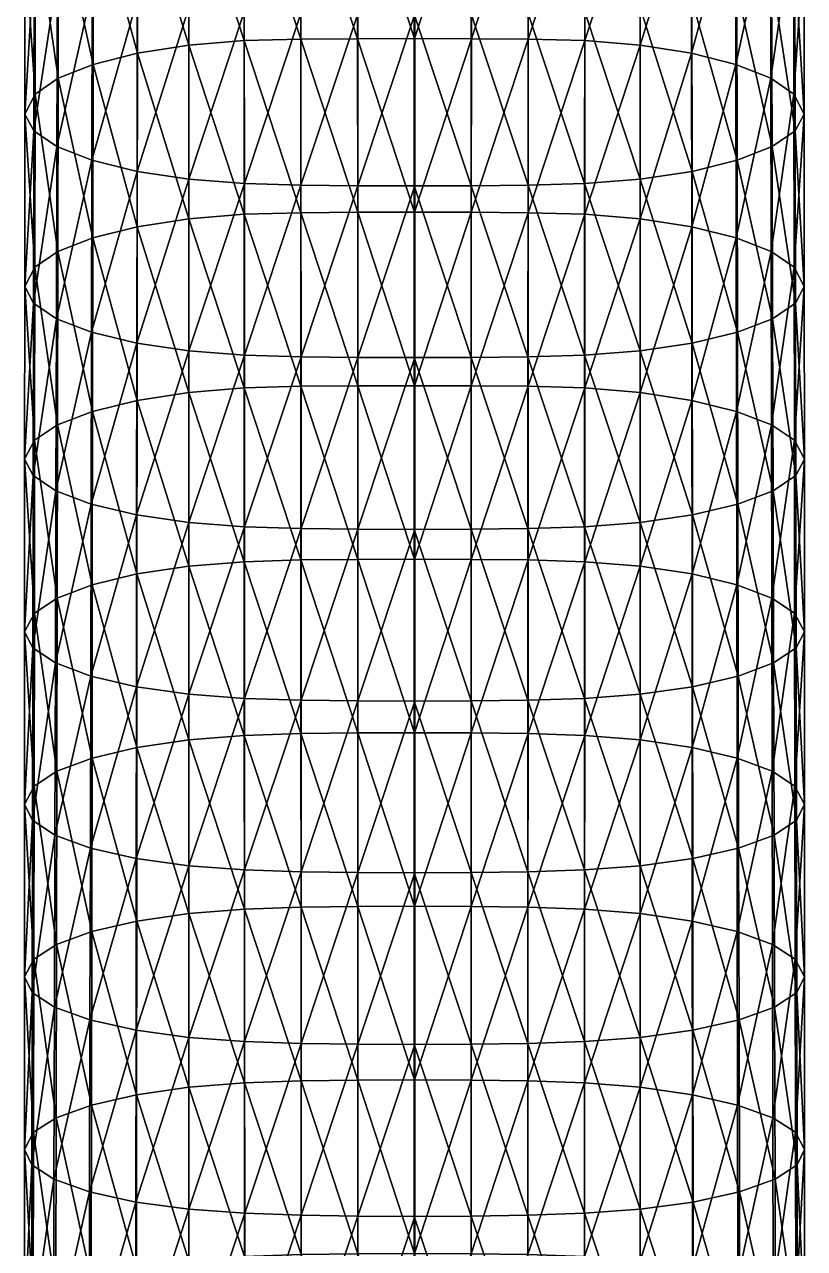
# Model space of a CAD drawing. Header units: millimetres. Extents: x 250 to 303, y -128 to 172.
# Drawn here: x 264.07 to 288.05, y -10.79 to 26.85 of the extents above; entities that cross this region are included whole.
import ezdxf

# ---------------------------------------------------------------- set-up
doc = ezdxf.new("R2010")
doc.units = ezdxf.units.MM
doc.header["$MEASUREMENT"] = 0
doc.layers.add('5550_CHROM', color=253, linetype='Continuous')

msp = doc.modelspace()

# ---------------------------------------------------------------- meshes
at = {"layer": '5550_CHROM'}
mesh = msp.add_polyface(dxfattribs=at)
corners = [(274.309, 21.08, 102.956), (276.056, 21.083, 102.963), (274.308, 26.417, 99.082), (276.056, 26.42, 99.088), (272.562, 21.067, 102.924), (272.561, 26.407, 99.053), (270.819, 21.018, 102.8), (270.817, 26.36, 98.93), (269.119, 20.875, 102.415), (269.119, 26.216, 98.536), (267.536, 25.97, 97.774), (274.308, 31.755, 95.207), (276.056, 31.756, 95.212), (272.56, 31.747, 95.182), (270.815, 31.702, 95.059), (269.119, 31.557, 94.658), (267.54, 31.308, 93.894), (266.173, 25.624, 96.649), (266.181, 30.957, 92.772), (265.099, 25.2, 95.234), (265.109, 30.527, 91.367), (264.395, 24.716, 93.603), (264.403, 30.036, 89.747), (264.072, 24.1, 91.915), (264.073, 29.407, 88.075), (264.354, 23.582, 90.164), (264.365, 28.882, 86.337), (265.061, 23.101, 88.536), (265.076, 28.394, 84.723), (266.138, 22.677, 87.127), (266.15, 27.964, 83.322), (267.525, 22.336, 86.039), (267.53, 27.619, 82.234), (269.121, 22.096, 85.338), (269.121, 27.375, 81.524), (270.825, 21.962, 84.997), (270.823, 27.24, 81.173), (272.566, 21.911, 84.862), (272.565, 27.19, 81.037), (274.313, 21.897, 84.824), (274.313, 27.178, 81.002), (276.061, 27.173, 80.989), (264.074, 34.715, 84.235), (264.411, 35.357, 85.892), (264.375, 34.182, 82.511), (265.09, 33.688, 80.909), (266.161, 33.252, 79.516), (267.536, 32.902, 78.429), (269.121, 32.654, 77.71), (270.822, 32.517, 77.348), (272.564, 32.469, 77.213), (274.312, 32.459, 77.18), (276.061, 32.455, 77.168)]
mesh.append_faces([[corners[k] for k in face] for face in [(0, 1, 2, 2), (3, 2, 1, 1), (4, 0, 5, 5), (2, 5, 0, 0), (6, 4, 7, 7), (5, 7, 4, 4), (8, 6, 9, 9), (7, 9, 6, 6), (9, 10, 8, 8), (2, 3, 11, 11), (12, 11, 3, 3), (5, 2, 13, 13), (11, 13, 2, 2), (7, 5, 14, 14), (13, 14, 5, 5), (9, 7, 15, 15), (14, 15, 7, 7), (10, 9, 16, 16), (15, 16, 9, 9), (17, 10, 18, 18), (16, 18, 10, 10), (19, 17, 20, 20), (18, 20, 17, 17), (21, 19, 22, 22), (20, 22, 19, 19), (23, 21, 24, 24), (22, 24, 21, 21), (25, 23, 26, 26), (24, 26, 23, 23), (27, 25, 28, 28), (26, 28, 25, 25), (29, 27, 30, 30), (28, 30, 27, 27), (31, 29, 32, 32), (30, 32, 29, 29), (33, 31, 34, 34), (32, 34, 31, 31), (35, 33, 36, 36), (34, 36, 33, 33), (37, 35, 38, 38), (36, 38, 35, 35), (39, 37, 40, 40), (38, 40, 37, 37), (40, 41, 39, 39), (24, 22, 42, 42), (43, 42, 22, 22), (26, 24, 44, 44), (42, 44, 24, 24), (28, 26, 45, 45), (44, 45, 26, 26), (30, 28, 46, 46), (45, 46, 28, 28), (32, 30, 47, 47), (46, 47, 30, 30), (34, 32, 48, 48), (47, 48, 32, 32), (36, 34, 49, 49), (48, 49, 34, 34), (38, 36, 50, 50), (49, 50, 36, 36), (40, 38, 51, 51), (50, 51, 38, 38), (41, 40, 52, 52), (51, 52, 40, 40)]])
mesh = msp.add_polyface(dxfattribs=at)
corners = [(284.575, 25.97, 97.774), (282.992, 26.216, 98.536), (282.992, 20.875, 102.415), (281.294, 26.36, 98.93), (282.992, 31.557, 94.658), (284.571, 31.308, 93.894), (285.938, 25.624, 96.649), (285.93, 30.957, 92.772), (287.012, 25.2, 95.234), (287.002, 30.527, 91.367), (287.716, 24.716, 93.603), (287.708, 30.036, 89.747), (288.039, 24.1, 91.915), (288.038, 29.407, 88.075), (287.757, 23.582, 90.164), (287.747, 28.882, 86.337), (287.05, 23.101, 88.536), (287.035, 28.394, 84.723), (285.973, 22.677, 87.127), (285.961, 27.964, 83.322), (284.587, 22.336, 86.039), (284.581, 27.619, 82.234), (282.99, 22.096, 85.338), (282.99, 27.375, 81.524), (288.037, 34.715, 84.235), (287.736, 34.182, 82.511), (287.021, 33.688, 80.909), (285.95, 33.252, 79.516), (284.575, 32.902, 78.429), (282.99, 32.654, 77.71)]
mesh.append_faces([[corners[k] for k in face] for face in [(0, 1, 2, 2), (3, 1, 4, 4), (1, 0, 5, 5), (5, 4, 1, 1), (0, 6, 7, 7), (7, 5, 0, 0), (6, 8, 9, 9), (9, 7, 6, 6), (8, 10, 11, 11), (11, 9, 8, 8), (10, 12, 13, 13), (13, 11, 10, 10), (12, 14, 15, 15), (15, 13, 12, 12), (14, 16, 17, 17), (17, 15, 14, 14), (16, 18, 19, 19), (19, 17, 16, 16), (18, 20, 21, 21), (21, 19, 18, 18), (20, 22, 23, 23), (23, 21, 20, 20), (11, 13, 24, 24), (13, 15, 25, 25), (25, 24, 13, 13), (15, 17, 26, 26), (26, 25, 15, 15), (17, 19, 27, 27), (27, 26, 17, 17), (19, 21, 28, 28), (28, 27, 19, 19), (21, 23, 29, 29), (29, 28, 21, 21)]])
mesh = msp.add_polyface(dxfattribs=at)
corners = [(276.061, 21.892, 84.81), (274.313, 21.897, 84.824), (276.061, 27.173, 80.989), (276.056, 21.083, 102.963), (277.802, 21.08, 102.956), (277.803, 26.417, 99.082), (276.056, 26.42, 99.088), (279.549, 21.067, 102.924), (279.55, 26.407, 99.053), (281.292, 21.018, 102.8), (281.294, 26.36, 98.93), (282.992, 20.875, 102.415), (282.992, 26.216, 98.536), (277.803, 31.755, 95.207), (276.056, 31.756, 95.212), (279.551, 31.747, 95.182), (281.296, 31.702, 95.059), (282.992, 31.557, 94.658), (282.99, 22.096, 85.338), (281.286, 21.962, 84.997), (281.288, 27.24, 81.173), (282.99, 27.375, 81.524), (279.545, 21.911, 84.862), (279.546, 27.19, 81.037), (277.798, 21.897, 84.824), (277.798, 27.178, 81.002), (276.05, 21.892, 84.81), (276.05, 27.173, 80.989), (281.29, 32.517, 77.348), (282.99, 32.654, 77.71), (279.547, 32.469, 77.213), (277.799, 32.459, 77.18), (276.05, 32.455, 77.168)]
mesh.append_faces([[corners[k] for k in face] for face in [(0, 1, 2, 2), (3, 4, 5, 5), (5, 6, 3, 3), (4, 7, 8, 8), (8, 5, 4, 4), (7, 9, 10, 10), (10, 8, 7, 7), (9, 11, 12, 12), (12, 10, 9, 9), (6, 5, 13, 13), (13, 14, 6, 6), (5, 8, 15, 15), (15, 13, 5, 5), (8, 10, 16, 16), (16, 15, 8, 8), (17, 16, 10, 10), (18, 19, 20, 20), (20, 21, 18, 18), (19, 22, 23, 23), (23, 20, 19, 19), (22, 24, 25, 25), (25, 23, 22, 22), (24, 26, 27, 27), (27, 25, 24, 24), (21, 20, 28, 28), (28, 29, 21, 21), (20, 23, 30, 30), (30, 28, 20, 20), (23, 25, 31, 31), (31, 30, 23, 23), (25, 27, 32, 32), (32, 31, 25, 25)]])
mesh = msp.add_polyface(dxfattribs=at)
corners = [(266.157, 14.957, 104.403), (267.528, 15.294, 105.536), (266.165, 20.291, 100.526), (267.532, 20.632, 101.655), (265.08, 14.545, 102.97), (265.09, 19.873, 99.102), (264.378, 14.074, 101.315), (264.386, 19.395, 97.459), (264.07, 13.485, 99.593), (264.071, 18.792, 95.754), (264.332, 12.982, 97.815), (264.343, 18.282, 93.989), (265.032, 12.514, 96.161), (265.047, 17.807, 92.348), (266.114, 12.102, 94.735), (266.126, 17.389, 90.931), (267.513, 11.771, 93.647), (267.519, 17.054, 89.843), (266.173, 25.624, 96.649), (267.536, 25.97, 97.774), (265.099, 25.2, 95.234), (264.395, 24.716, 93.603), (264.072, 24.1, 91.915), (264.354, 23.582, 90.164), (265.061, 23.101, 88.536), (266.138, 22.677, 87.127), (267.525, 22.336, 86.039)]
mesh.append_faces([[corners[k] for k in face] for face in [(0, 1, 2, 2), (3, 2, 1, 1), (4, 0, 5, 5), (2, 5, 0, 0), (6, 4, 7, 7), (5, 7, 4, 4), (8, 6, 9, 9), (7, 9, 6, 6), (10, 8, 11, 11), (9, 11, 8, 8), (12, 10, 13, 13), (11, 13, 10, 10), (14, 12, 15, 15), (13, 15, 12, 12), (16, 14, 17, 17), (15, 17, 14, 14), (2, 3, 18, 18), (19, 18, 3, 3), (5, 2, 20, 20), (18, 20, 2, 2), (7, 5, 21, 21), (20, 21, 5, 5), (9, 7, 22, 22), (21, 22, 7, 7), (11, 9, 23, 23), (22, 23, 9, 9), (13, 11, 24, 24), (23, 24, 11, 11), (15, 13, 25, 25), (24, 25, 13, 13), (17, 15, 26, 26), (25, 26, 15, 15)]])
mesh = msp.add_polyface(dxfattribs=at)
corners = [(274.31, 10.404, 110.705), (276.056, 10.409, 110.715), (274.31, 15.742, 106.83), (276.056, 15.746, 106.839), (274.309, 21.08, 102.956), (276.056, 21.083, 102.963), (272.564, 15.727, 106.795), (272.562, 21.067, 102.924), (270.821, 15.676, 106.671), (270.819, 21.018, 102.8), (269.119, 15.535, 106.294), (269.119, 20.875, 102.415), (267.528, 15.294, 105.536), (267.532, 20.632, 101.655), (269.121, 11.539, 92.965), (267.513, 11.771, 93.647), (269.121, 16.817, 89.152), (267.519, 17.054, 89.843), (270.828, 11.408, 92.646), (270.826, 16.685, 88.822), (272.569, 11.353, 92.511), (272.568, 16.632, 88.687), (274.315, 11.335, 92.468), (274.314, 16.616, 88.646), (276.061, 11.328, 92.452), (276.061, 16.61, 88.631), (267.536, 25.97, 97.774), (269.121, 22.096, 85.338), (267.525, 22.336, 86.039), (270.825, 21.962, 84.997), (272.566, 21.911, 84.862), (274.313, 21.897, 84.824), (276.061, 21.892, 84.81)]
mesh.append_faces([[corners[k] for k in face] for face in [(0, 1, 2, 2), (3, 2, 1, 1), (2, 3, 4, 4), (5, 4, 3, 3), (6, 2, 7, 7), (4, 7, 2, 2), (8, 6, 9, 9), (7, 9, 6, 6), (10, 8, 11, 11), (9, 11, 8, 8), (12, 10, 13, 13), (11, 13, 10, 10), (14, 15, 16, 16), (17, 16, 15, 15), (18, 14, 19, 19), (16, 19, 14, 14), (20, 18, 21, 21), (19, 21, 18, 18), (22, 20, 23, 23), (21, 23, 20, 20), (24, 22, 25, 25), (23, 25, 22, 22), (13, 11, 26, 26), (16, 17, 27, 27), (28, 27, 17, 17), (19, 16, 29, 29), (27, 29, 16, 16), (21, 19, 30, 30), (29, 30, 19, 19), (23, 21, 31, 31), (30, 31, 21, 21), (25, 23, 32, 32), (31, 32, 23, 23)]])
mesh = msp.add_polyface(dxfattribs=at)
corners = [(276.056, 10.409, 110.715), (277.801, 10.404, 110.705), (277.802, 15.742, 106.83), (276.056, 15.746, 106.839), (277.802, 21.08, 102.956), (276.056, 21.083, 102.963), (279.547, 15.727, 106.795), (279.549, 21.067, 102.924), (281.29, 15.676, 106.671), (281.292, 21.018, 102.8), (282.992, 15.535, 106.294), (282.992, 20.875, 102.415), (284.583, 15.294, 105.536), (284.579, 20.632, 101.655), (284.598, 11.771, 93.647), (282.991, 11.539, 92.965), (282.99, 16.817, 89.152), (281.283, 11.408, 92.646), (281.285, 16.685, 88.822), (279.542, 11.353, 92.511), (279.544, 16.632, 88.687), (277.796, 11.335, 92.468), (277.797, 16.616, 88.646), (276.05, 11.328, 92.452), (276.05, 16.61, 88.631), (284.575, 25.97, 97.774), (284.592, 17.054, 89.843), (282.99, 22.096, 85.338), (284.587, 22.336, 86.039), (281.286, 21.962, 84.997), (279.545, 21.911, 84.862), (277.798, 21.897, 84.824), (276.05, 21.892, 84.81)]
mesh.append_faces([[corners[k] for k in face] for face in [(0, 1, 2, 2), (2, 3, 0, 0), (3, 2, 4, 4), (4, 5, 3, 3), (2, 6, 7, 7), (7, 4, 2, 2), (6, 8, 9, 9), (9, 7, 6, 6), (8, 10, 11, 11), (11, 9, 8, 8), (10, 12, 13, 13), (13, 11, 10, 10), (14, 15, 16, 16), (15, 17, 18, 18), (18, 16, 15, 15), (17, 19, 20, 20), (20, 18, 17, 17), (19, 21, 22, 22), (22, 20, 19, 19), (21, 23, 24, 24), (24, 22, 21, 21), (11, 13, 25, 25), (26, 16, 27, 27), (27, 28, 26, 26), (16, 18, 29, 29), (29, 27, 16, 16), (18, 20, 30, 30), (30, 29, 18, 18), (20, 22, 31, 31), (31, 30, 20, 20), (22, 24, 32, 32), (32, 31, 22, 22)]])
mesh = msp.add_polyface(dxfattribs=at)
corners = [(284.583, 15.294, 105.536), (285.954, 14.957, 104.403), (285.946, 20.291, 100.526), (284.579, 20.632, 101.655), (287.031, 14.545, 102.97), (287.022, 19.873, 99.102), (287.733, 14.074, 101.315), (287.725, 19.395, 97.459), (288.041, 13.485, 99.593), (288.04, 18.792, 95.754), (287.779, 12.982, 97.815), (287.768, 18.282, 93.989), (287.079, 12.514, 96.161), (287.065, 17.807, 92.348), (285.997, 12.102, 94.735), (285.985, 17.389, 90.931), (284.598, 11.771, 93.647), (284.592, 17.054, 89.843), (282.99, 16.817, 89.152), (285.938, 25.624, 96.649), (284.575, 25.97, 97.774), (287.012, 25.2, 95.234), (287.716, 24.716, 93.603), (288.039, 24.1, 91.915), (287.757, 23.582, 90.164), (287.05, 23.101, 88.536), (285.973, 22.677, 87.127), (284.587, 22.336, 86.039)]
mesh.append_faces([[corners[k] for k in face] for face in [(0, 1, 2, 2), (2, 3, 0, 0), (1, 4, 5, 5), (5, 2, 1, 1), (4, 6, 7, 7), (7, 5, 4, 4), (6, 8, 9, 9), (9, 7, 6, 6), (8, 10, 11, 11), (11, 9, 8, 8), (10, 12, 13, 13), (13, 11, 10, 10), (12, 14, 15, 15), (15, 13, 12, 12), (14, 16, 17, 17), (17, 15, 14, 14), (18, 17, 16, 16), (3, 2, 19, 19), (19, 20, 3, 3), (2, 5, 21, 21), (21, 19, 2, 2), (5, 7, 22, 22), (22, 21, 5, 5), (7, 9, 23, 23), (23, 22, 7, 7), (9, 11, 24, 24), (24, 23, 9, 9), (11, 13, 25, 25), (25, 24, 11, 11), (13, 15, 26, 26), (26, 25, 13, 13), (15, 17, 27, 27), (27, 26, 15, 15)]])
mesh = msp.add_polyface(dxfattribs=at)
corners = [(274.311, 5.066, 114.579), (276.056, 5.072, 114.59), (274.31, 10.404, 110.705), (276.056, 10.409, 110.715), (272.566, 5.046, 114.538), (272.565, 10.386, 110.666), (270.824, 4.991, 114.412), (270.822, 10.333, 110.542), (269.118, 4.852, 114.052), (269.119, 10.193, 110.173), (267.52, 4.618, 113.299), (267.524, 9.956, 109.417), (266.141, 4.29, 112.158), (266.149, 9.624, 108.281), (265.06, 3.889, 110.707), (265.07, 9.217, 106.838), (264.36, 3.433, 109.026), (264.369, 8.754, 105.171), (264.068, 2.87, 107.271), (264.069, 8.177, 103.432), (264.31, 2.382, 105.466), (264.321, 7.682, 101.64), (265.001, 1.928, 103.784), (265.016, 7.221, 99.973), (266.09, 1.527, 102.343), (266.102, 6.815, 98.539), (267.501, 1.207, 101.254), (267.507, 6.489, 97.45), (269.12, 0.982, 100.592), (269.12, 6.26, 96.779), (270.831, 0.855, 100.295), (270.83, 6.131, 96.471), (272.564, 15.727, 106.795), (274.31, 15.742, 106.83), (270.821, 15.676, 106.671), (269.119, 15.535, 106.294), (267.528, 15.294, 105.536), (266.157, 14.957, 104.403), (265.08, 14.545, 102.97), (264.378, 14.074, 101.315), (264.07, 13.485, 99.593), (264.332, 12.982, 97.815), (265.032, 12.514, 96.161), (266.114, 12.102, 94.735), (267.513, 11.771, 93.647), (269.121, 11.539, 92.965), (270.828, 11.408, 92.646), (272.57, 6.074, 96.336), (272.569, 11.353, 92.511), (274.315, 6.054, 96.29), (274.315, 11.335, 92.468), (276.061, 6.046, 96.273), (276.061, 11.328, 92.452)]
mesh.append_faces([[corners[k] for k in face] for face in [(0, 1, 2, 2), (3, 2, 1, 1), (4, 0, 5, 5), (2, 5, 0, 0), (6, 4, 7, 7), (5, 7, 4, 4), (8, 6, 9, 9), (7, 9, 6, 6), (10, 8, 11, 11), (9, 11, 8, 8), (12, 10, 13, 13), (11, 13, 10, 10), (14, 12, 15, 15), (13, 15, 12, 12), (16, 14, 17, 17), (15, 17, 14, 14), (18, 16, 19, 19), (17, 19, 16, 16), (20, 18, 21, 21), (19, 21, 18, 18), (22, 20, 23, 23), (21, 23, 20, 20), (24, 22, 25, 25), (23, 25, 22, 22), (26, 24, 27, 27), (25, 27, 24, 24), (28, 26, 29, 29), (27, 29, 26, 26), (30, 28, 31, 31), (29, 31, 28, 28), (5, 2, 32, 32), (33, 32, 2, 2), (7, 5, 34, 34), (32, 34, 5, 5), (9, 7, 35, 35), (34, 35, 7, 7), (11, 9, 36, 36), (35, 36, 9, 9), (13, 11, 37, 37), (36, 37, 11, 11), (15, 13, 38, 38), (37, 38, 13, 13), (17, 15, 39, 39), (38, 39, 15, 15), (19, 17, 40, 40), (39, 40, 17, 17), (21, 19, 41, 41), (40, 41, 19, 19), (23, 21, 42, 42), (41, 42, 21, 21), (25, 23, 43, 43), (42, 43, 23, 23), (27, 25, 44, 44), (43, 44, 25, 25), (29, 27, 45, 45), (44, 45, 27, 27), (31, 29, 46, 46), (45, 46, 29, 29), (47, 31, 48, 48), (46, 48, 31, 31), (49, 47, 50, 50), (48, 50, 47, 47), (51, 49, 52, 52), (50, 52, 49, 49)]])
mesh = msp.add_polyface(dxfattribs=at)
corners = [(276.056, 5.072, 114.59), (277.8, 5.066, 114.579), (277.801, 10.404, 110.705), (276.056, 10.409, 110.715), (279.545, 5.046, 114.538), (279.546, 10.386, 110.666), (281.287, 4.991, 114.412), (281.289, 10.333, 110.542), (282.993, 4.852, 114.052), (282.993, 10.193, 110.173), (284.591, 4.618, 113.299), (284.587, 9.956, 109.417), (284.61, 1.207, 101.254), (282.991, 0.982, 100.592), (282.991, 6.26, 96.779), (281.28, 0.855, 100.295), (281.282, 6.131, 96.471), (279.541, 6.074, 96.336), (279.547, 15.727, 106.795), (277.802, 15.742, 106.83), (281.29, 15.676, 106.671), (282.992, 15.535, 106.294), (284.583, 15.294, 105.536), (284.604, 6.489, 97.45), (282.991, 11.539, 92.965), (284.598, 11.771, 93.647), (281.283, 11.408, 92.646), (279.542, 11.353, 92.511), (277.796, 6.054, 96.29), (277.796, 11.335, 92.468), (276.05, 6.046, 96.273), (276.05, 11.328, 92.452)]
mesh.append_faces([[corners[k] for k in face] for face in [(0, 1, 2, 2), (2, 3, 0, 0), (1, 4, 5, 5), (5, 2, 1, 1), (4, 6, 7, 7), (7, 5, 4, 4), (6, 8, 9, 9), (9, 7, 6, 6), (8, 10, 11, 11), (11, 9, 8, 8), (12, 13, 14, 14), (13, 15, 16, 16), (16, 14, 13, 13), (17, 16, 15, 15), (2, 5, 18, 18), (18, 19, 2, 2), (5, 7, 20, 20), (20, 18, 5, 5), (7, 9, 21, 21), (21, 20, 7, 7), (9, 11, 22, 22), (22, 21, 9, 9), (23, 14, 24, 24), (24, 25, 23, 23), (14, 16, 26, 26), (26, 24, 14, 14), (16, 17, 27, 27), (27, 26, 16, 16), (17, 28, 29, 29), (29, 27, 17, 17), (28, 30, 31, 31), (31, 29, 28, 28)]])
mesh = msp.add_polyface(dxfattribs=at)
corners = [(284.591, 4.618, 113.299), (285.971, 4.29, 112.158), (285.962, 9.624, 108.281), (284.587, 9.956, 109.417), (287.051, 3.889, 110.707), (287.041, 9.217, 106.838), (287.751, 3.433, 109.026), (287.742, 8.754, 105.171), (288.043, 2.87, 107.271), (288.042, 8.177, 103.432), (287.801, 2.382, 105.466), (287.79, 7.682, 101.64), (287.11, 1.928, 103.784), (287.095, 7.221, 99.973), (286.021, 1.527, 102.343), (286.009, 6.815, 98.539), (284.61, 1.207, 101.254), (284.604, 6.489, 97.45), (282.991, 6.26, 96.779), (285.954, 14.957, 104.403), (284.583, 15.294, 105.536), (287.031, 14.545, 102.97), (287.733, 14.074, 101.315), (288.041, 13.485, 99.593), (287.779, 12.982, 97.815), (287.079, 12.514, 96.161), (285.997, 12.102, 94.735), (284.598, 11.771, 93.647)]
mesh.append_faces([[corners[k] for k in face] for face in [(0, 1, 2, 2), (2, 3, 0, 0), (1, 4, 5, 5), (5, 2, 1, 1), (4, 6, 7, 7), (7, 5, 4, 4), (6, 8, 9, 9), (9, 7, 6, 6), (8, 10, 11, 11), (11, 9, 8, 8), (10, 12, 13, 13), (13, 11, 10, 10), (12, 14, 15, 15), (15, 13, 12, 12), (14, 16, 17, 17), (17, 15, 14, 14), (18, 17, 16, 16), (3, 2, 19, 19), (19, 20, 3, 3), (2, 5, 21, 21), (21, 19, 2, 2), (5, 7, 22, 22), (22, 21, 5, 5), (7, 9, 23, 23), (23, 22, 7, 7), (9, 11, 24, 24), (24, 23, 9, 9), (11, 13, 25, 25), (25, 24, 11, 11), (13, 15, 26, 26), (26, 25, 13, 13), (15, 17, 27, 27), (27, 26, 15, 15)]])
mesh = msp.add_polyface(dxfattribs=at)
corners = [(274.312, -5.609, 122.328), (276.056, -5.602, 122.342), (274.312, -0.272, 118.453), (276.056, -0.265, 118.466), (272.569, -5.635, 122.28), (272.568, -0.294, 118.409), (270.828, -5.694, 122.154), (270.826, -0.352, 118.283), (269.118, -5.83, 121.809), (269.118, -0.489, 117.93), (267.516, -0.72, 117.18), (274.311, 5.066, 114.579), (276.056, 5.072, 114.59), (272.566, 5.046, 114.538), (270.824, 4.991, 114.412), (269.118, 4.852, 114.052), (267.52, 4.618, 113.299), (269.12, -4.296, 104.405), (267.495, -4.076, 105.057), (269.12, 0.982, 100.592), (270.833, -4.422, 104.12), (270.831, 0.855, 100.295), (272.573, -4.483, 103.985), (272.571, 0.796, 100.161), (274.317, -4.508, 103.934), (274.316, 0.773, 100.112), (276.061, -4.517, 103.916), (276.061, 0.764, 100.094), (272.57, 6.074, 96.336), (270.83, 6.131, 96.471), (274.315, 6.054, 96.29), (276.061, 6.046, 96.273)]
mesh.append_faces([[corners[k] for k in face] for face in [(0, 1, 2, 2), (3, 2, 1, 1), (4, 0, 5, 5), (2, 5, 0, 0), (6, 4, 7, 7), (5, 7, 4, 4), (8, 6, 9, 9), (7, 9, 6, 6), (9, 10, 8, 8), (2, 3, 11, 11), (12, 11, 3, 3), (5, 2, 13, 13), (11, 13, 2, 2), (7, 5, 14, 14), (13, 14, 5, 5), (9, 7, 15, 15), (14, 15, 7, 7), (15, 16, 9, 9), (17, 18, 19, 19), (20, 17, 21, 21), (19, 21, 17, 17), (22, 20, 23, 23), (21, 23, 20, 20), (24, 22, 25, 25), (23, 25, 22, 22), (26, 24, 27, 27), (25, 27, 24, 24), (23, 21, 28, 28), (29, 28, 21, 21), (25, 23, 30, 30), (28, 30, 23, 23), (27, 25, 31, 31), (30, 31, 25, 25)]])
mesh = msp.add_polyface(dxfattribs=at)
corners = [(276.056, -5.602, 122.342), (277.799, -5.609, 122.328), (277.8, -0.272, 118.453), (276.056, -0.265, 118.466), (279.542, -5.635, 122.28), (279.543, -0.294, 118.409), (281.283, -5.694, 122.154), (281.285, -0.352, 118.283), (282.993, -5.83, 121.809), (282.993, -0.489, 117.93), (284.595, -0.72, 117.18), (277.8, 5.066, 114.579), (276.056, 5.072, 114.59), (279.545, 5.046, 114.538), (281.287, 4.991, 114.412), (282.993, 4.852, 114.052), (284.591, 4.618, 113.299), (284.616, -4.076, 105.057), (282.991, -4.296, 104.405), (282.991, 0.982, 100.592), (281.278, -4.422, 104.12), (281.28, 0.855, 100.295), (279.538, -4.483, 103.985), (279.54, 0.796, 100.161), (277.794, -4.508, 103.934), (277.795, 0.773, 100.112), (276.05, -4.517, 103.916), (276.05, 0.764, 100.094), (279.541, 6.074, 96.336), (277.796, 6.054, 96.29), (276.05, 6.046, 96.273)]
mesh.append_faces([[corners[k] for k in face] for face in [(0, 1, 2, 2), (2, 3, 0, 0), (1, 4, 5, 5), (5, 2, 1, 1), (4, 6, 7, 7), (7, 5, 4, 4), (6, 8, 9, 9), (9, 7, 6, 6), (10, 9, 8, 8), (3, 2, 11, 11), (11, 12, 3, 3), (2, 5, 13, 13), (13, 11, 2, 2), (5, 7, 14, 14), (14, 13, 5, 5), (7, 9, 15, 15), (15, 14, 7, 7), (16, 15, 9, 9), (17, 18, 19, 19), (18, 20, 21, 21), (21, 19, 18, 18), (20, 22, 23, 23), (23, 21, 20, 20), (22, 24, 25, 25), (25, 23, 22, 22), (24, 26, 27, 27), (27, 25, 24, 24), (21, 23, 28, 28), (23, 25, 29, 29), (29, 28, 23, 23), (25, 27, 30, 30), (30, 29, 25, 25)]])
mesh = msp.add_polyface(dxfattribs=at)
corners = [(267.512, -6.058, 121.061), (269.118, -5.83, 121.809), (267.516, -0.72, 117.18), (266.124, -6.377, 119.913), (266.132, -1.043, 116.035), (265.04, -6.766, 118.443), (265.05, -1.439, 114.575), (264.343, -7.209, 116.738), (264.351, -1.888, 112.882), (264.066, -7.745, 114.95), (264.067, -2.438, 111.111), (264.288, -8.217, 113.117), (264.299, -2.917, 109.291), (264.971, -8.659, 111.408), (264.986, -3.365, 107.596), (266.078, -3.76, 106.146), (269.118, -0.489, 117.93), (267.52, 4.618, 113.299), (266.141, 4.29, 112.158), (265.06, 3.889, 110.707), (264.36, 3.433, 109.026), (264.068, 2.87, 107.271), (264.31, 2.382, 105.466), (265.001, 1.928, 103.784), (266.09, 1.527, 102.343), (267.495, -4.076, 105.057), (267.501, 1.207, 101.254), (269.12, 0.982, 100.592)]
mesh.append_faces([[corners[k] for k in face] for face in [(0, 1, 2, 2), (3, 0, 4, 4), (2, 4, 0, 0), (5, 3, 6, 6), (4, 6, 3, 3), (7, 5, 8, 8), (6, 8, 5, 5), (9, 7, 10, 10), (8, 10, 7, 7), (11, 9, 12, 12), (10, 12, 9, 9), (13, 11, 14, 14), (12, 14, 11, 11), (14, 15, 13, 13), (2, 16, 17, 17), (4, 2, 18, 18), (17, 18, 2, 2), (6, 4, 19, 19), (18, 19, 4, 4), (8, 6, 20, 20), (19, 20, 6, 6), (10, 8, 21, 21), (20, 21, 8, 8), (12, 10, 22, 22), (21, 22, 10, 10), (14, 12, 23, 23), (22, 23, 12, 12), (15, 14, 24, 24), (23, 24, 14, 14), (25, 15, 26, 26), (24, 26, 15, 15), (26, 27, 25, 25)]])
mesh = msp.add_polyface(dxfattribs=at)
corners = [(282.993, -5.83, 121.809), (284.599, -6.058, 121.061), (284.595, -0.72, 117.18), (285.987, -6.377, 119.913), (285.979, -1.043, 116.035), (287.071, -6.766, 118.443), (287.061, -1.439, 114.575), (287.768, -7.209, 116.738), (287.76, -1.888, 112.882), (288.045, -7.745, 114.95), (288.044, -2.438, 111.111), (287.823, -8.217, 113.117), (287.812, -2.917, 109.291), (287.14, -8.659, 111.408), (287.125, -3.365, 107.596), (286.046, -9.047, 109.95), (286.033, -3.76, 106.146), (282.993, -0.489, 117.93), (284.591, 4.618, 113.299), (285.971, 4.29, 112.158), (287.051, 3.889, 110.707), (287.751, 3.433, 109.026), (288.043, 2.87, 107.271), (287.801, 2.382, 105.466), (287.11, 1.928, 103.784), (286.021, 1.527, 102.343), (284.616, -4.076, 105.057), (284.61, 1.207, 101.254), (282.991, 0.982, 100.592)]
mesh.append_faces([[corners[k] for k in face] for face in [(0, 1, 2, 2), (1, 3, 4, 4), (4, 2, 1, 1), (3, 5, 6, 6), (6, 4, 3, 3), (5, 7, 8, 8), (8, 6, 5, 5), (7, 9, 10, 10), (10, 8, 7, 7), (9, 11, 12, 12), (12, 10, 9, 9), (11, 13, 14, 14), (14, 12, 11, 11), (13, 15, 16, 16), (16, 14, 13, 13), (17, 2, 18, 18), (2, 4, 19, 19), (19, 18, 2, 2), (4, 6, 20, 20), (20, 19, 4, 4), (6, 8, 21, 21), (21, 20, 6, 6), (8, 10, 22, 22), (22, 21, 8, 8), (10, 12, 23, 23), (23, 22, 10, 10), (12, 14, 24, 24), (24, 23, 12, 12), (14, 16, 25, 25), (25, 24, 14, 14), (16, 26, 27, 27), (27, 25, 16, 16), (28, 27, 26, 26)]])
mesh = msp.add_polyface(dxfattribs=at)
corners = [(274.314, -16.285, 130.076), (276.056, -16.275, 130.093), (274.313, -10.947, 126.202), (276.056, -10.938, 126.217), (272.572, -16.315, 130.022), (272.57, -10.975, 126.151), (270.831, -16.379, 129.895), (270.83, -11.037, 126.024), (269.118, -16.512, 129.567), (269.118, -11.171, 125.688), (267.504, -16.734, 128.823), (267.508, -11.396, 124.942), (266.108, -17.044, 127.667), (266.116, -11.71, 123.79), (265.02, -17.422, 126.179), (265.03, -12.094, 122.311), (264.334, -12.53, 120.594), (274.312, -5.609, 122.328), (276.056, -5.602, 122.342), (272.569, -5.635, 122.28), (270.828, -5.694, 122.154), (269.118, -5.83, 121.809), (267.512, -6.058, 121.061), (266.124, -6.377, 119.913), (265.04, -6.766, 118.443), (264.343, -7.209, 116.738), (264.066, -13.053, 118.789), (264.066, -7.745, 114.95), (264.277, -13.517, 116.942), (264.288, -8.217, 113.117), (264.956, -13.952, 115.221), (264.971, -8.659, 111.408), (266.053, -14.335, 113.754), (266.066, -9.047, 109.95), (267.483, -14.64, 112.664), (267.489, -9.358, 108.861), (269.12, -14.853, 112.032), (269.12, -9.575, 108.218), (270.836, -14.976, 111.768), (270.835, -9.699, 107.944), (272.575, -15.04, 111.635), (272.574, -9.762, 107.81), (274.318, -15.07, 111.578), (274.317, -9.789, 107.756), (276.061, -15.081, 111.558), (276.061, -9.799, 107.737), (266.078, -3.76, 106.146), (267.495, -4.076, 105.057), (269.12, -4.296, 104.405), (270.833, -4.422, 104.12), (272.573, -4.483, 103.985), (274.317, -4.508, 103.934), (276.061, -4.517, 103.916)]
mesh.append_faces([[corners[k] for k in face] for face in [(0, 1, 2, 2), (3, 2, 1, 1), (4, 0, 5, 5), (2, 5, 0, 0), (6, 4, 7, 7), (5, 7, 4, 4), (8, 6, 9, 9), (7, 9, 6, 6), (10, 8, 11, 11), (9, 11, 8, 8), (12, 10, 13, 13), (11, 13, 10, 10), (14, 12, 15, 15), (13, 15, 12, 12), (15, 16, 14, 14), (2, 3, 17, 17), (18, 17, 3, 3), (5, 2, 19, 19), (17, 19, 2, 2), (7, 5, 20, 20), (19, 20, 5, 5), (9, 7, 21, 21), (20, 21, 7, 7), (11, 9, 22, 22), (21, 22, 9, 9), (13, 11, 23, 23), (22, 23, 11, 11), (15, 13, 24, 24), (23, 24, 13, 13), (16, 15, 25, 25), (24, 25, 15, 15), (26, 16, 27, 27), (25, 27, 16, 16), (28, 26, 29, 29), (27, 29, 26, 26), (30, 28, 31, 31), (29, 31, 28, 28), (32, 30, 33, 33), (31, 33, 30, 30), (34, 32, 35, 35), (33, 35, 32, 32), (36, 34, 37, 37), (35, 37, 34, 34), (38, 36, 39, 39), (37, 39, 36, 36), (40, 38, 41, 41), (39, 41, 38, 38), (42, 40, 43, 43), (41, 43, 40, 40), (44, 42, 45, 45), (43, 45, 42, 42), (33, 31, 46, 46), (35, 33, 47, 47), (46, 47, 33, 33), (37, 35, 48, 48), (47, 48, 35, 35), (39, 37, 49, 49), (48, 49, 37, 37), (41, 39, 50, 50), (49, 50, 39, 39), (43, 41, 51, 51), (50, 51, 41, 41), (45, 43, 52, 52), (51, 52, 43, 43)]])
mesh = msp.add_polyface(dxfattribs=at)
corners = [(276.056, -16.275, 130.093), (277.798, -16.285, 130.076), (277.798, -10.947, 126.202), (276.056, -10.938, 126.217), (279.54, -16.315, 130.022), (279.541, -10.975, 126.151), (281.28, -16.379, 129.895), (281.281, -11.037, 126.024), (282.993, -16.512, 129.567), (282.993, -11.171, 125.688), (284.607, -16.734, 128.823), (284.603, -11.396, 124.942), (286.003, -17.044, 127.667), (285.995, -11.71, 123.79), (287.091, -17.422, 126.179), (287.081, -12.094, 122.311), (287.786, -17.85, 124.45), (287.777, -12.53, 120.594), (277.799, -5.609, 122.328), (276.056, -5.602, 122.342), (279.542, -5.635, 122.28), (281.283, -5.694, 122.154), (282.993, -5.83, 121.809), (284.599, -6.058, 121.061), (285.987, -6.377, 119.913), (287.071, -6.766, 118.443), (287.768, -7.209, 116.738), (288.046, -13.053, 118.789), (288.045, -7.745, 114.95), (287.834, -13.517, 116.942), (287.823, -8.217, 113.117), (287.155, -13.952, 115.221), (287.14, -8.659, 111.408), (286.058, -14.335, 113.754), (286.046, -9.047, 109.95), (284.628, -14.64, 112.664), (284.622, -9.358, 108.861), (282.991, -14.853, 112.032), (282.991, -9.575, 108.218), (281.275, -14.976, 111.768), (281.277, -9.699, 107.944), (279.536, -15.04, 111.635), (279.537, -9.762, 107.81), (277.793, -15.07, 111.578), (277.794, -9.789, 107.756), (276.05, -15.081, 111.558), (276.05, -9.799, 107.737), (284.616, -4.076, 105.057), (286.033, -3.76, 106.146), (282.991, -4.296, 104.405), (281.278, -4.422, 104.12), (279.538, -4.483, 103.985), (277.794, -4.508, 103.934), (276.05, -4.517, 103.916)]
mesh.append_faces([[corners[k] for k in face] for face in [(0, 1, 2, 2), (2, 3, 0, 0), (1, 4, 5, 5), (5, 2, 1, 1), (4, 6, 7, 7), (7, 5, 4, 4), (6, 8, 9, 9), (9, 7, 6, 6), (8, 10, 11, 11), (11, 9, 8, 8), (10, 12, 13, 13), (13, 11, 10, 10), (12, 14, 15, 15), (15, 13, 12, 12), (14, 16, 17, 17), (17, 15, 14, 14), (3, 2, 18, 18), (18, 19, 3, 3), (2, 5, 20, 20), (20, 18, 2, 2), (5, 7, 21, 21), (21, 20, 5, 5), (7, 9, 22, 22), (22, 21, 7, 7), (9, 11, 23, 23), (23, 22, 9, 9), (11, 13, 24, 24), (24, 23, 11, 11), (13, 15, 25, 25), (25, 24, 13, 13), (15, 17, 26, 26), (26, 25, 15, 15), (17, 27, 28, 28), (28, 26, 17, 17), (27, 29, 30, 30), (30, 28, 27, 27), (29, 31, 32, 32), (32, 30, 29, 29), (31, 33, 34, 34), (34, 32, 31, 31), (33, 35, 36, 36), (36, 34, 33, 33), (35, 37, 38, 38), (38, 36, 35, 35), (37, 39, 40, 40), (40, 38, 37, 37), (39, 41, 42, 42), (42, 40, 39, 39), (41, 43, 44, 44), (44, 42, 41, 41), (43, 45, 46, 46), (46, 44, 43, 43), (34, 36, 47, 47), (47, 48, 34, 34), (36, 38, 49, 49), (49, 47, 36, 36), (38, 40, 50, 50), (50, 49, 38, 38), (40, 42, 51, 51), (51, 50, 40, 40), (42, 44, 52, 52), (52, 51, 42, 42), (44, 46, 53, 53), (53, 52, 44, 44)]])

doc.saveas('drawing.dxf')
